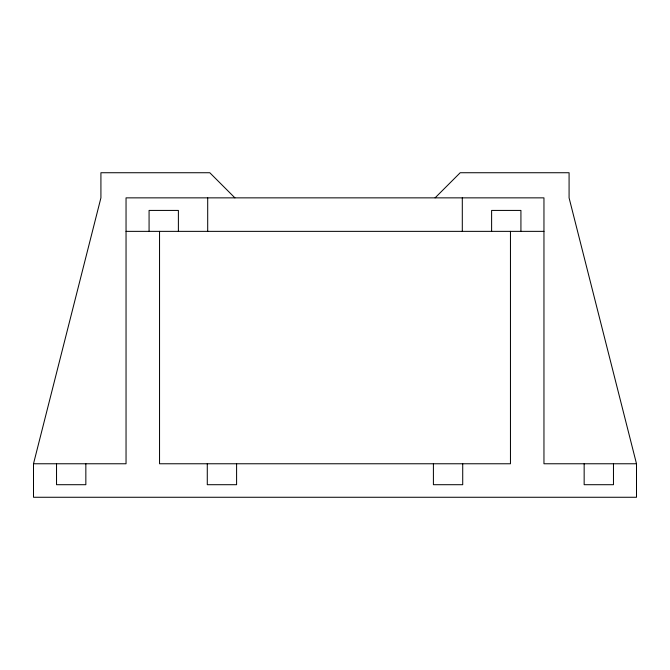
<?xml version="1.0" encoding="UTF-8"?>
<svg xmlns="http://www.w3.org/2000/svg" width="670" height="670" viewBox="0 0 670 670"><rect width="100%" height="100%" fill="white"/><g stroke="black" fill="none" stroke-linecap="round" stroke-linejoin="round"><path stroke-width="1" d="M435.081 197.859L460.206 172.734L569.081 172.734L569.081 197.859L636.5 463.766L636.5 497.266L33.5 497.266L33.5 463.766L100.919 197.859L100.919 172.734L209.794 172.734L234.919 197.859M126.044 231.359L543.956 231.359M33.5 463.766L126.044 463.766L126.044 197.859L543.956 197.859L543.956 463.766L636.5 463.766M613.469 463.766L613.469 484.703L584.156 484.703L584.156 463.766M520.925 231.359L520.925 210.422L491.613 210.422L491.613 231.359M510.456 231.359L510.456 463.766L159.544 463.766L159.544 231.359M462.719 463.766L462.719 484.703L433.406 484.703L433.406 463.766M462.3 197.859L462.3 231.359M236.594 463.766L236.594 484.703L207.281 484.703L207.281 463.766M207.7 197.859L207.7 231.359M178.388 231.359L178.388 210.422L149.075 210.422L149.075 231.359M85.844 463.766L85.844 484.703L56.531 484.703L56.531 463.766"/></g></svg>
